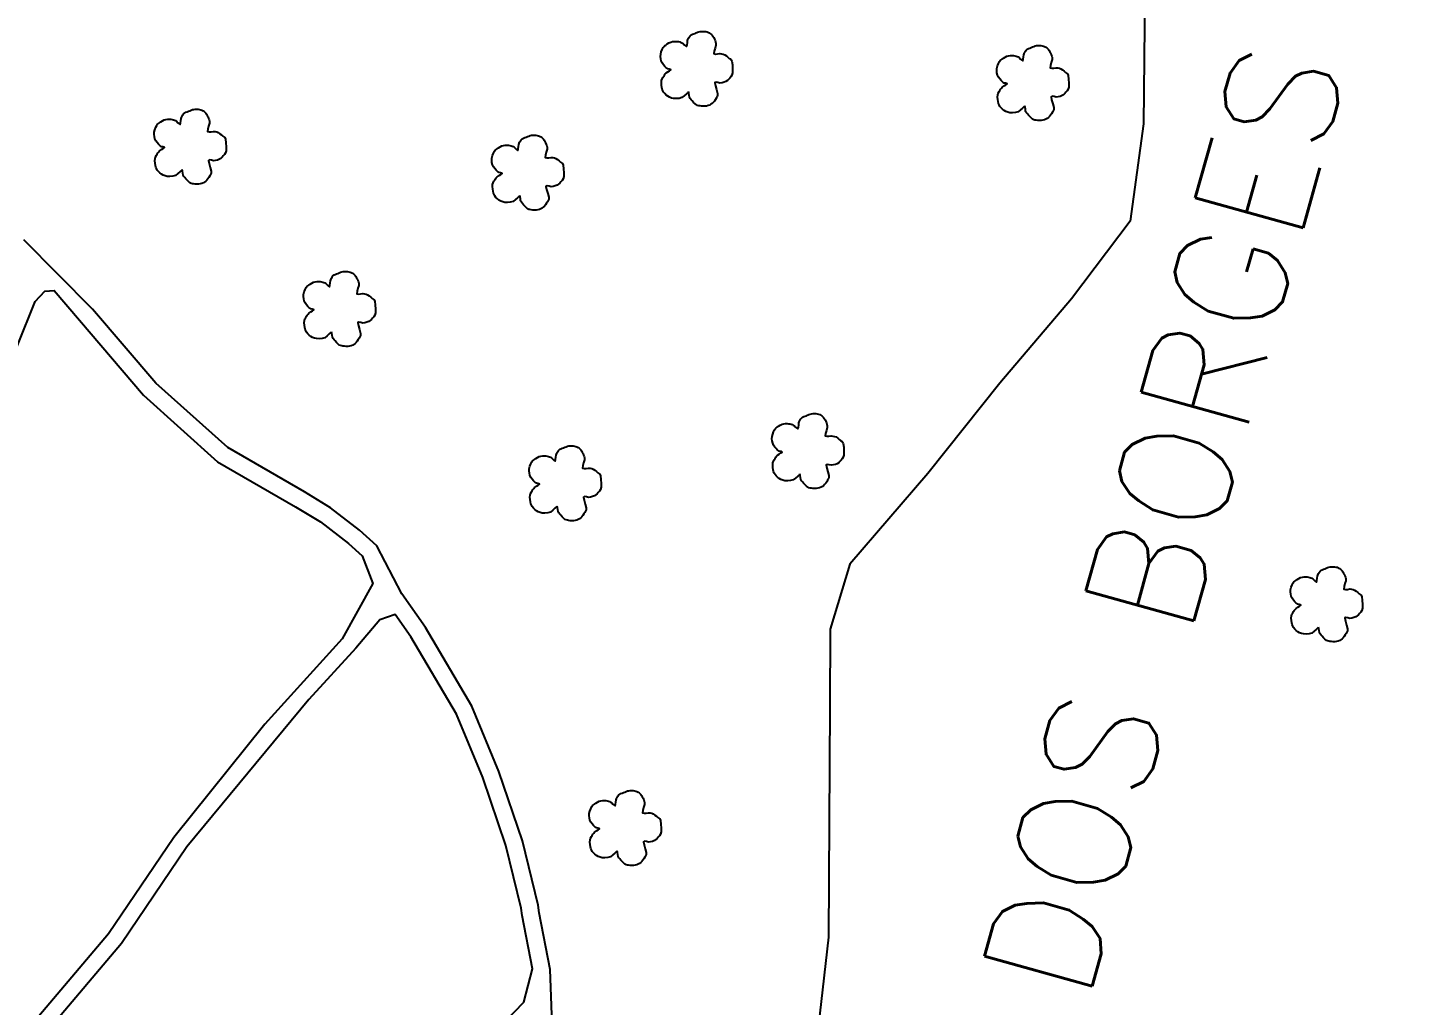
# Model space of a CAD drawing. Extents: x 730929 to 735129, y 7820181 to 7826121.
# Drawn here: x 732675.8 to 732998.2, y 7822301.4 to 7822528.3 of the extents above; entities that cross this region are included whole.
import ezdxf

# ---------------------------------------------------------------- set-up
doc = ezdxf.new("R2010")
doc.units = 0
doc.header["$MEASUREMENT"] = 0
doc.linetypes.add('CONTINUO', pattern=[0])
doc.linetypes.add('LIN0', pattern=[0])
for name, color, linetype in [('0114000475090', 5, 'Continuous'), ('0114000475091', 5, 'Continuous'), ('CURSOS_D_AGUA', 4, 'Continuous'), ('RESERVA', 3, 'Continuous'), ('SIMBOLO ARVORE', 118, 'Continuous')]:
    doc.layers.add(name, color=color, linetype=linetype)
doc.layers.add('TEXTO_DIVERSOS', color=7, linetype='Continuous', lineweight=5)
doc.styles.add('Simplex', font='simplex.shx')

msp = doc.modelspace()

# ---------------------------------------------------------------- linework, layer by layer
at = {"layer": '0114000475090', "linetype": 'CONTINUO', "flags": 128}
msp.add_lwpolyline([(732677.52, 7822464.76), (732679.75, 7822467.14), (732681.98, 7822467.29), (732687.82, 7822460.38), (732702.68, 7822443), (732719.9, 7822427.54), (732738, 7822417.08), (732743.81, 7822413.55), (732750.27, 7822408.54), (732753.47, 7822405.66), (732755.91, 7822399.27), (732748.82, 7822386.44), (732730.83, 7822366.61), (732709.72, 7822340.33), (732694.6, 7822317.97), (732678.35, 7822298.83), (732649, 7822275.21), (732612.76, 7822252.43), (732579.12, 7822235.43), (732550.52, 7822224.04), (732527.14, 7822209.25), (732520.19, 7822206.71), (732516.57, 7822209.9), (732510.06, 7822221.89), (732502.14, 7822238.1), (732492.76, 7822256.26), (732486.21, 7822268.19), (732484.54, 7822275.68), (732486.49, 7822277.61), (732494.7, 7822279.62), (732500.11, 7822280.51), (732530.63, 7822282.26), (732554.44, 7822289.04), (732577.85, 7822301.48), (732601.14, 7822315.63), (732622.08, 7822330.63), (732638.04, 7822348.11), (732650.03, 7822371.31), (732658.02, 7822396.47), (732663.43, 7822420.82), (732670.07, 7822444.53), (732673.42, 7822454.5)], close=True, dxfattribs=at)
at = {"layer": '0114000475091', "linetype": 'CONTINUO', "flags": 128}
msp.add_lwpolyline([(732532.15, 7822210.41), (732526.64, 7822203.43), (732527.69, 7822192.53), (732533.27, 7822180.8), (732541.69, 7822164.92), (732550.39, 7822148.46), (732560.27, 7822140.4), (732568.11, 7822143.19), (732592.19, 7822152.72), (732616.22, 7822164.29), (732640.5, 7822177.87), (732688.17, 7822208.12), (732709.27, 7822222.58), (732729.09, 7822239.33), (732764.42, 7822275.12), (732780.22, 7822290.91), (732791, 7822302.09), (732792.98, 7822309.79), (732790.57, 7822322.19), (732790.39, 7822323.93), (732786.8, 7822338.44), (732781.47, 7822354.22), (732775.32, 7822368.96), (732764.78, 7822386.9), (732761.14, 7822392.07), (732757.58, 7822390.82), (732751.95, 7822384.23), (732741.11, 7822372.35), (732712.75, 7822338.1), (732697.6, 7822315.69), (732680.99, 7822296.12), (732651.19, 7822272.14), (732614.61, 7822249.15), (732580.67, 7822232), (732552.23, 7822220.68)], close=True, dxfattribs=at)
at = {"layer": 'CURSOS_D_AGUA', "linetype": 'LIN0', "elevation": 716.76, "flags": 128}
msp.add_lwpolyline([(733196.75, 7822724.79), (733160.21, 7822684.4), (733145.1, 7822675.42), (733123.92, 7822655.91), (733101.24, 7822639.42), (733086.12, 7822627.43), (733064.97, 7822615.45), (733048.34, 7822604.97), (733036.56, 7822595.85), (733021.02, 7822592.46), (733005.47, 7822587.79), (732989.5, 7822585.27), (732970.94, 7822582.75), (732948.91, 7822574.23), (732935.51, 7822566.52), (732934.89, 7822505.95), (732931.78, 7822483.36), (732918.15, 7822465.33), (732901.49, 7822445.8), (732884.82, 7822424.77), (732866.65, 7822403.74), (732862.07, 7822388.69), (732862, 7822370.6), (732861.72, 7822317.13), (732858.6, 7822290.02), (732854, 7822270.44), (732849.41, 7822255.39), (732844.26, 7822230.51), (732842.48, 7822216.74), (732832.92, 7822198.68), (732811.44, 7822183.2), (732799.32, 7822166.67), (732791.71, 7822148.62), (732787.11, 7822127.54), (732773.48, 7822112.52), (732764.36, 7822094.47), (732741.68, 7822076.48), (732731.1, 7822070.49), (732705.43, 7822060.04), (732683.33, 7822056.71), (732669.5, 7822048.15), (732643.46, 7822016.58), (732619.29, 7822003.98), (732601.99, 7821994.14), (732585.97, 7821977.84), (732582.47, 7821965.79), (732577.66, 7821948.58), (732571.76, 7821929.23), (732561.02, 7821913.76), (732538.86, 7821898.34), (732525.46, 7821892.37), (732506.48, 7821885.58), (732489.18, 7821880.45), (732449.59, 7821864.51), (732414.99, 7821852.56), (732392.44, 7821834.91), (732374.61, 7821813.68), (732349.46, 7821793.44), (732331.37, 7821776.69), (732317.51, 7821765.94), (732304.26, 7821756.98), (732297.01, 7821745.6), (732281.24, 7821722.54), (732261.54, 7821712.99)], dxfattribs=at)
at = {"layer": 'RESERVA', "flags": 128}
msp.add_lwpolyline([(732797.7, 7822292.89), (732797.08, 7822309.67), (732794.53, 7822322.78), (732794.34, 7822324.62), (732790.65, 7822339.56), (732785.22, 7822355.64), (732778.91, 7822370.75), (732768.15, 7822389.07), (732762.67, 7822396.85), (732756.86, 7822407.98), (732752.84, 7822411.61), (732746.08, 7822416.85), (732740.03, 7822420.52), (732722.27, 7822430.8), (732705.55, 7822445.8), (732690.87, 7822462.97), (732674.87, 7822479.08)], dxfattribs=at)
at = {"layer": 'SIMBOLO ARVORE', "linetype": 'LIN0', "elevation": 716.76, "flags": 128}
for points in [[(732829.19, 7822513.33), (732828.74, 7822512.93), (732828.23, 7822512.48), (732827.68, 7822512.06), (732827.04, 7822511.89), (732826.4, 7822511.82), (732825.77, 7822511.84), (732825.27, 7822511.95), (732824.81, 7822512.13), (732824.41, 7822512.37), (732824.04, 7822512.66), (732823.71, 7822512.98), (732823.45, 7822513.32), (732823.26, 7822513.65), (732823.14, 7822514.01), (732823.05, 7822514.41), (732822.96, 7822514.94), (732822.92, 7822515.49), (732822.94, 7822516.01), (732823.07, 7822516.4), (732823.25, 7822516.73), (732823.46, 7822517.03), (732823.62, 7822517.29), (732823.79, 7822517.54), (732824.01, 7822517.78), (732824.43, 7822518.05), (732824.83, 7822518.31), (732825.11, 7822518.52), (732824.99, 7822518.61), (732824.73, 7822518.68), (732824.41, 7822518.75), (732824.19, 7822518.88), (732823.96, 7822519.06), (732823.72, 7822519.31), (732823.42, 7822519.68), (732823.14, 7822520.12), (732822.91, 7822520.59), (732822.78, 7822521.08), (732822.73, 7822521.59), (732822.76, 7822522.12), (732822.91, 7822522.69), (732823.11, 7822523.23), (732823.35, 7822523.7), (732823.53, 7822523.95), (732823.73, 7822524.12), (732823.96, 7822524.27), (732824.3, 7822524.52), (732824.68, 7822524.75), (732825.08, 7822524.95), (732825.49, 7822525.05), (732825.88, 7822525.1), (732826.26, 7822525.11), (732826.6, 7822525.1), (732826.91, 7822525.05), (732827.2, 7822524.98), (732827.46, 7822524.89), (732827.7, 7822524.78), (732827.95, 7822524.63), (732828.24, 7822524.31), (732828.52, 7822524.04), (732828.76, 7822523.9), (732828.88, 7822524.28), (732828.96, 7822524.78), (732829.01, 7822525.3), (732829.06, 7822525.52), (732829.12, 7822525.69), (732829.22, 7822525.85), (732829.38, 7822526.12), (732829.58, 7822526.38), (732829.83, 7822526.62), (732830.11, 7822526.76), (732830.42, 7822526.86), (732830.73, 7822526.96), (732831.02, 7822527.1), (732831.32, 7822527.23), (732831.62, 7822527.35), (732831.95, 7822527.41), (732832.28, 7822527.44), (732832.61, 7822527.44), (732832.94, 7822527.42), (732833.26, 7822527.38), (732833.56, 7822527.31), (732833.83, 7822527.2), (732834.09, 7822527.06), (732834.32, 7822526.9), (732834.53, 7822526.73), (732834.71, 7822526.53), (732834.89, 7822526.29), (732835.08, 7822525.99), (732835.24, 7822525.66), (732835.39, 7822525.31), (732835.5, 7822524.99), (732835.57, 7822524.63), (732835.58, 7822524.21), (732835.38, 7822523.52), (732835.2, 7822522.83), (732835.13, 7822522.26), (732835.48, 7822522.16), (732835.96, 7822522.2), (732836.49, 7822522.29), (732836.89, 7822522.24), (732837.26, 7822522.15), (732837.62, 7822522.01), (732838.01, 7822521.76), (732838.37, 7822521.47), (732838.69, 7822521.17), (732838.94, 7822521.03), (732839.13, 7822520.84), (732839.28, 7822520.5), (732839.4, 7822519.65), (732839.46, 7822518.72), (732839.44, 7822517.81), (732839.28, 7822517.3), (732839.05, 7822516.92), (732838.78, 7822516.61), (732838.53, 7822516.3), (732838.24, 7822516.03), (732837.91, 7822515.81), (732837.47, 7822515.64), (732837, 7822515.52), (732836.53, 7822515.45), (732836.03, 7822515.58), (732835.61, 7822515.65), (732835.33, 7822515.55), (732835.47, 7822514.81), (732835.72, 7822513.92), (732835.97, 7822513.05), (732835.95, 7822512.6), (732835.85, 7822512.26), (732835.68, 7822511.98), (732835.46, 7822511.62), (732835.22, 7822511.27), (732834.95, 7822510.96), (732834.71, 7822510.71), (732834.44, 7822510.5), (732834.15, 7822510.33), (732833.8, 7822510.19), (732833.41, 7822510.1), (732833.02, 7822510.05), (732832.63, 7822510.04), (732832.25, 7822510.07), (732831.9, 7822510.12), (732831.61, 7822510.15), (732831.33, 7822510.22), (732831.06, 7822510.35), (732830.73, 7822510.63), (732830.4, 7822510.96), (732830.09, 7822511.3), (732829.83, 7822511.57), (732829.61, 7822511.85), (732829.43, 7822512.16), (732829.38, 7822512.63), (732829.33, 7822513.08), (732829.23, 7822513.46), (732829.23, 7822513.46)], [(732907.24, 7822510.04), (732906.79, 7822509.64), (732906.29, 7822509.19), (732905.74, 7822508.77), (732905.1, 7822508.6), (732904.45, 7822508.53), (732903.83, 7822508.55), (732903.33, 7822508.66), (732902.87, 7822508.84), (732902.47, 7822509.08), (732902.1, 7822509.37), (732901.77, 7822509.69), (732901.51, 7822510.03), (732901.32, 7822510.36), (732901.19, 7822510.72), (732901.11, 7822511.12), (732901.02, 7822511.65), (732900.98, 7822512.2), (732901, 7822512.72), (732901.13, 7822513.11), (732901.31, 7822513.44), (732901.52, 7822513.74), (732901.67, 7822514), (732901.85, 7822514.25), (732902.07, 7822514.49), (732902.49, 7822514.76), (732902.89, 7822515.02), (732903.17, 7822515.23), (732903.05, 7822515.32), (732902.79, 7822515.39), (732902.47, 7822515.45), (732902.24, 7822515.59), (732902.02, 7822515.77), (732901.78, 7822516.02), (732901.48, 7822516.39), (732901.2, 7822516.83), (732900.97, 7822517.3), (732900.84, 7822517.79), (732900.79, 7822518.3), (732900.82, 7822518.83), (732900.97, 7822519.4), (732901.17, 7822519.94), (732901.41, 7822520.41), (732901.58, 7822520.66), (732901.78, 7822520.83), (732902.02, 7822520.98), (732902.36, 7822521.23), (732902.74, 7822521.46), (732903.14, 7822521.66), (732903.54, 7822521.76), (732903.94, 7822521.81), (732904.32, 7822521.82), (732904.66, 7822521.81), (732904.97, 7822521.76), (732905.26, 7822521.69), (732905.52, 7822521.6), (732905.76, 7822521.49), (732906.01, 7822521.34), (732906.3, 7822521.02), (732906.58, 7822520.75), (732906.82, 7822520.61), (732906.94, 7822520.99), (732907.02, 7822521.49), (732907.07, 7822522.01), (732907.12, 7822522.23), (732907.18, 7822522.4), (732907.27, 7822522.56), (732907.44, 7822522.83), (732907.64, 7822523.09), (732907.88, 7822523.33), (732908.17, 7822523.47), (732908.48, 7822523.57), (732908.79, 7822523.67), (732909.08, 7822523.81), (732909.38, 7822523.94), (732909.68, 7822524.06), (732910, 7822524.12), (732910.34, 7822524.15), (732910.67, 7822524.15), (732911, 7822524.13), (732911.31, 7822524.09), (732911.61, 7822524.02), (732911.89, 7822523.91), (732912.15, 7822523.77), (732912.38, 7822523.61), (732912.59, 7822523.44), (732912.77, 7822523.24), (732912.95, 7822523), (732913.13, 7822522.7), (732913.3, 7822522.37), (732913.45, 7822522.02), (732913.56, 7822521.7), (732913.63, 7822521.34), (732913.64, 7822520.92), (732913.44, 7822520.23), (732913.26, 7822519.54), (732913.19, 7822518.97), (732913.54, 7822518.87), (732914.02, 7822518.91), (732914.55, 7822519), (732914.95, 7822518.95), (732915.32, 7822518.86), (732915.68, 7822518.72), (732916.06, 7822518.47), (732916.42, 7822518.18), (732916.75, 7822517.88), (732916.99, 7822517.74), (732917.19, 7822517.55), (732917.34, 7822517.21), (732917.46, 7822516.36), (732917.52, 7822515.43), (732917.5, 7822514.52), (732917.34, 7822514.01), (732917.11, 7822513.63), (732916.84, 7822513.32), (732916.59, 7822513.01), (732916.3, 7822512.74), (732915.97, 7822512.52), (732915.53, 7822512.35), (732915.06, 7822512.23), (732914.59, 7822512.16), (732914.09, 7822512.29), (732913.66, 7822512.36), (732913.38, 7822512.26), (732913.53, 7822511.52), (732913.78, 7822510.63), (732914.03, 7822509.76), (732914.01, 7822509.31), (732913.9, 7822508.97), (732913.73, 7822508.69), (732913.52, 7822508.33), (732913.28, 7822507.98), (732913.01, 7822507.67), (732912.76, 7822507.42), (732912.5, 7822507.21), (732912.21, 7822507.04), (732911.86, 7822506.9), (732911.47, 7822506.81), (732911.08, 7822506.76), (732910.69, 7822506.75), (732910.31, 7822506.78), (732909.96, 7822506.83), (732909.66, 7822506.86), (732909.39, 7822506.93), (732909.11, 7822507.06), (732908.78, 7822507.34), (732908.46, 7822507.67), (732908.15, 7822508.01), (732907.89, 7822508.28), (732907.67, 7822508.56), (732907.49, 7822508.87), (732907.44, 7822509.34), (732907.38, 7822509.79), (732907.29, 7822510.17), (732907.29, 7822510.17)], [(732711.61, 7822495.25), (732711.16, 7822494.86), (732710.66, 7822494.41), (732710.11, 7822493.99), (732709.47, 7822493.81), (732708.82, 7822493.74), (732708.2, 7822493.77), (732707.69, 7822493.88), (732707.24, 7822494.06), (732706.84, 7822494.3), (732706.46, 7822494.58), (732706.14, 7822494.9), (732705.87, 7822495.25), (732705.69, 7822495.57), (732705.56, 7822495.93), (732705.47, 7822496.33), (732705.39, 7822496.87), (732705.35, 7822497.41), (732705.37, 7822497.94), (732705.5, 7822498.33), (732705.68, 7822498.66), (732705.89, 7822498.95), (732706.04, 7822499.22), (732706.22, 7822499.46), (732706.44, 7822499.7), (732706.86, 7822499.98), (732707.25, 7822500.23), (732707.54, 7822500.45), (732707.41, 7822500.54), (732707.16, 7822500.6), (732706.84, 7822500.67), (732706.61, 7822500.8), (732706.38, 7822500.99), (732706.15, 7822501.24), (732705.85, 7822501.61), (732705.57, 7822502.04), (732705.33, 7822502.52), (732705.21, 7822503.01), (732705.16, 7822503.52), (732705.19, 7822504.04), (732705.34, 7822504.61), (732705.54, 7822505.16), (732705.77, 7822505.62), (732705.95, 7822505.87), (732706.15, 7822506.05), (732706.39, 7822506.19), (732706.73, 7822506.44), (732707.11, 7822506.68), (732707.51, 7822506.88), (732707.91, 7822506.98), (732708.31, 7822507.03), (732708.69, 7822507.04), (732709.03, 7822507.02), (732709.34, 7822506.97), (732709.63, 7822506.9), (732709.89, 7822506.82), (732710.13, 7822506.71), (732710.37, 7822506.56), (732710.67, 7822506.23), (732710.95, 7822505.96), (732711.19, 7822505.83), (732711.31, 7822506.2), (732711.38, 7822506.7), (732711.43, 7822507.22), (732711.49, 7822507.45), (732711.55, 7822507.62), (732711.64, 7822507.78), (732711.81, 7822508.04), (732712.01, 7822508.31), (732712.25, 7822508.55), (732712.54, 7822508.68), (732712.84, 7822508.79), (732713.16, 7822508.88), (732713.45, 7822509.02), (732713.74, 7822509.16), (732714.04, 7822509.27), (732714.37, 7822509.33), (732714.71, 7822509.36), (732715.04, 7822509.37), (732715.37, 7822509.35), (732715.68, 7822509.3), (732715.98, 7822509.23), (732716.26, 7822509.12), (732716.51, 7822508.99), (732716.75, 7822508.83), (732716.95, 7822508.65), (732717.14, 7822508.45), (732717.32, 7822508.21), (732717.5, 7822507.91), (732717.67, 7822507.58), (732717.81, 7822507.23), (732717.93, 7822506.91), (732718, 7822506.56), (732718.01, 7822506.14), (732717.81, 7822505.44), (732717.63, 7822504.76), (732717.56, 7822504.19), (732717.91, 7822504.09), (732718.39, 7822504.12), (732718.92, 7822504.21), (732719.32, 7822504.17), (732719.69, 7822504.08), (732720.05, 7822503.94), (732720.43, 7822503.68), (732720.79, 7822503.39), (732721.11, 7822503.1), (732721.36, 7822502.96), (732721.56, 7822502.76), (732721.7, 7822502.42), (732721.82, 7822501.58), (732721.88, 7822500.64), (732721.86, 7822499.74), (732721.71, 7822499.23), (732721.48, 7822498.84), (732721.21, 7822498.54), (732720.95, 7822498.23), (732720.67, 7822497.96), (732720.33, 7822497.74), (732719.9, 7822497.57), (732719.43, 7822497.44), (732718.96, 7822497.37), (732718.45, 7822497.51), (732718.03, 7822497.58), (732717.75, 7822497.48), (732717.9, 7822496.73), (732718.15, 7822495.85), (732718.4, 7822494.97), (732718.38, 7822494.53), (732718.27, 7822494.19), (732718.1, 7822493.9), (732717.89, 7822493.54), (732717.64, 7822493.2), (732717.38, 7822492.89), (732717.13, 7822492.63), (732716.87, 7822492.42), (732716.58, 7822492.25), (732716.22, 7822492.12), (732715.84, 7822492.03), (732715.45, 7822491.97), (732715.06, 7822491.96), (732714.68, 7822491.99), (732714.32, 7822492.04), (732714.03, 7822492.07), (732713.76, 7822492.15), (732713.48, 7822492.28), (732713.15, 7822492.56), (732712.82, 7822492.88), (732712.52, 7822493.23), (732712.26, 7822493.5), (732712.03, 7822493.77), (732711.86, 7822494.08), (732711.8, 7822494.55), (732711.75, 7822495.01), (732711.66, 7822495.38), (732711.66, 7822495.38)], [(732789.99, 7822489.23), (732789.54, 7822488.83), (732789.04, 7822488.38), (732788.49, 7822487.96), (732787.85, 7822487.79), (732787.2, 7822487.72), (732786.58, 7822487.74), (732786.08, 7822487.85), (732785.62, 7822488.03), (732785.22, 7822488.27), (732784.85, 7822488.56), (732784.52, 7822488.88), (732784.26, 7822489.22), (732784.07, 7822489.55), (732783.94, 7822489.91), (732783.86, 7822490.31), (732783.77, 7822490.84), (732783.73, 7822491.39), (732783.75, 7822491.91), (732783.88, 7822492.3), (732784.06, 7822492.63), (732784.27, 7822492.93), (732784.42, 7822493.19), (732784.6, 7822493.44), (732784.82, 7822493.68), (732785.24, 7822493.95), (732785.64, 7822494.2), (732785.92, 7822494.42), (732785.8, 7822494.51), (732785.54, 7822494.57), (732785.22, 7822494.64), (732784.99, 7822494.78), (732784.77, 7822494.96), (732784.53, 7822495.21), (732784.23, 7822495.58), (732783.95, 7822496.02), (732783.72, 7822496.49), (732783.59, 7822496.98), (732783.54, 7822497.49), (732783.57, 7822498.01), (732783.72, 7822498.59), (732783.92, 7822499.13), (732784.16, 7822499.6), (732784.33, 7822499.85), (732784.53, 7822500.02), (732784.77, 7822500.17), (732785.11, 7822500.42), (732785.49, 7822500.65), (732785.89, 7822500.85), (732786.29, 7822500.95), (732786.69, 7822501), (732787.07, 7822501.01), (732787.41, 7822500.99), (732787.72, 7822500.95), (732788.01, 7822500.88), (732788.27, 7822500.79), (732788.51, 7822500.68), (732788.76, 7822500.53), (732789.05, 7822500.21), (732789.33, 7822499.93), (732789.57, 7822499.8), (732789.69, 7822500.18), (732789.77, 7822500.68), (732789.82, 7822501.2), (732789.87, 7822501.42), (732789.93, 7822501.59), (732790.02, 7822501.75), (732790.19, 7822502.02), (732790.39, 7822502.28), (732790.63, 7822502.52), (732790.92, 7822502.66), (732791.23, 7822502.76), (732791.54, 7822502.86), (732791.83, 7822503), (732792.13, 7822503.13), (732792.43, 7822503.25), (732792.75, 7822503.31), (732793.09, 7822503.34), (732793.42, 7822503.34), (732793.75, 7822503.32), (732794.06, 7822503.28), (732794.36, 7822503.21), (732794.64, 7822503.1), (732794.9, 7822502.96), (732795.13, 7822502.8), (732795.34, 7822502.63), (732795.52, 7822502.43), (732795.7, 7822502.19), (732795.88, 7822501.89), (732796.05, 7822501.56), (732796.2, 7822501.2), (732796.31, 7822500.89), (732796.38, 7822500.53), (732796.39, 7822500.11), (732796.19, 7822499.42), (732796.01, 7822498.73), (732795.94, 7822498.16), (732796.29, 7822498.06), (732796.77, 7822498.1), (732797.3, 7822498.18), (732797.7, 7822498.14), (732798.07, 7822498.05), (732798.43, 7822497.91), (732798.81, 7822497.66), (732799.17, 7822497.37), (732799.5, 7822497.07), (732799.74, 7822496.93), (732799.94, 7822496.74), (732800.09, 7822496.4), (732800.21, 7822495.55), (732800.27, 7822494.62), (732800.25, 7822493.71), (732800.09, 7822493.2), (732799.86, 7822492.81), (732799.59, 7822492.51), (732799.34, 7822492.2), (732799.05, 7822491.93), (732798.72, 7822491.71), (732798.28, 7822491.54), (732797.81, 7822491.42), (732797.34, 7822491.35), (732796.84, 7822491.48), (732796.41, 7822491.55), (732796.13, 7822491.45), (732796.28, 7822490.71), (732796.53, 7822489.82), (732796.78, 7822488.95), (732796.76, 7822488.5), (732796.65, 7822488.16), (732796.48, 7822487.88), (732796.27, 7822487.52), (732796.03, 7822487.17), (732795.76, 7822486.86), (732795.51, 7822486.61), (732795.25, 7822486.4), (732794.96, 7822486.23), (732794.61, 7822486.09), (732794.22, 7822486), (732793.83, 7822485.95), (732793.44, 7822485.94), (732793.06, 7822485.96), (732792.71, 7822486.01), (732792.41, 7822486.05), (732792.14, 7822486.12), (732791.86, 7822486.25), (732791.53, 7822486.53), (732791.21, 7822486.86), (732790.9, 7822487.2), (732790.64, 7822487.47), (732790.42, 7822487.75), (732790.24, 7822488.06), (732790.19, 7822488.53), (732790.13, 7822488.98), (732790.04, 7822489.35), (732790.04, 7822489.35)], [(732746.28, 7822457.59), (732745.83, 7822457.2), (732745.33, 7822456.75), (732744.78, 7822456.33), (732744.14, 7822456.16), (732743.49, 7822456.09), (732742.87, 7822456.11), (732742.36, 7822456.22), (732741.91, 7822456.4), (732741.51, 7822456.64), (732741.13, 7822456.92), (732740.81, 7822457.24), (732740.54, 7822457.59), (732740.36, 7822457.92), (732740.23, 7822458.27), (732740.14, 7822458.68), (732740.06, 7822459.21), (732740.02, 7822459.76), (732740.04, 7822460.28), (732740.17, 7822460.67), (732740.35, 7822461), (732740.56, 7822461.29), (732740.71, 7822461.56), (732740.89, 7822461.81), (732741.11, 7822462.04), (732741.53, 7822462.32), (732741.92, 7822462.57), (732742.2, 7822462.79), (732742.08, 7822462.88), (732741.83, 7822462.94), (732741.51, 7822463.01), (732741.28, 7822463.15), (732741.05, 7822463.33), (732740.82, 7822463.58), (732740.52, 7822463.95), (732740.24, 7822464.38), (732740, 7822464.86), (732739.88, 7822465.35), (732739.83, 7822465.86), (732739.86, 7822466.38), (732740.01, 7822466.96), (732740.21, 7822467.5), (732740.44, 7822467.97), (732740.62, 7822468.21), (732740.82, 7822468.39), (732741.06, 7822468.54), (732741.4, 7822468.78), (732741.78, 7822469.02), (732742.18, 7822469.22), (732742.58, 7822469.32), (732742.98, 7822469.37), (732743.36, 7822469.38), (732743.7, 7822469.36), (732744.01, 7822469.32), (732744.3, 7822469.24), (732744.56, 7822469.16), (732744.8, 7822469.05), (732745.04, 7822468.9), (732745.34, 7822468.58), (732745.62, 7822468.3), (732745.86, 7822468.17), (732745.98, 7822468.55), (732746.05, 7822469.05), (732746.1, 7822469.56), (732746.16, 7822469.79), (732746.22, 7822469.96), (732746.31, 7822470.12), (732746.48, 7822470.38), (732746.68, 7822470.65), (732746.92, 7822470.89), (732747.21, 7822471.03), (732747.51, 7822471.13), (732747.83, 7822471.22), (732748.12, 7822471.37), (732748.41, 7822471.5), (732748.71, 7822471.62), (732749.04, 7822471.68), (732749.38, 7822471.71), (732749.71, 7822471.71), (732750.04, 7822471.69), (732750.35, 7822471.65), (732750.65, 7822471.57), (732750.93, 7822471.47), (732751.18, 7822471.33), (732751.42, 7822471.17), (732751.62, 7822471), (732751.81, 7822470.79), (732751.99, 7822470.55), (732752.17, 7822470.26), (732752.34, 7822469.92), (732752.48, 7822469.57), (732752.6, 7822469.26), (732752.67, 7822468.9), (732752.68, 7822468.48), (732752.48, 7822467.79), (732752.3, 7822467.1), (732752.23, 7822466.53), (732752.58, 7822466.43), (732753.06, 7822466.47), (732753.59, 7822466.55), (732753.98, 7822466.51), (732754.36, 7822466.42), (732754.72, 7822466.28), (732755.1, 7822466.03), (732755.46, 7822465.74), (732755.78, 7822465.44), (732756.03, 7822465.3), (732756.23, 7822465.1), (732756.37, 7822464.76), (732756.49, 7822463.92), (732756.55, 7822462.98), (732756.53, 7822462.08), (732756.38, 7822461.57), (732756.15, 7822461.18), (732755.88, 7822460.88), (732755.62, 7822460.57), (732755.34, 7822460.3), (732755, 7822460.08), (732754.57, 7822459.91), (732754.1, 7822459.78), (732753.63, 7822459.71), (732753.12, 7822459.85), (732752.7, 7822459.92), (732752.42, 7822459.82), (732752.57, 7822459.07), (732752.82, 7822458.19), (732753.07, 7822457.31), (732753.05, 7822456.87), (732752.94, 7822456.53), (732752.77, 7822456.25), (732752.56, 7822455.89), (732752.31, 7822455.54), (732752.05, 7822455.23), (732751.8, 7822454.97), (732751.54, 7822454.76), (732751.25, 7822454.59), (732750.89, 7822454.46), (732750.51, 7822454.37), (732750.12, 7822454.31), (732749.73, 7822454.31), (732749.35, 7822454.33), (732748.99, 7822454.38), (732748.7, 7822454.42), (732748.43, 7822454.49), (732748.15, 7822454.62), (732747.82, 7822454.9), (732747.49, 7822455.22), (732747.19, 7822455.57), (732746.92, 7822455.84), (732746.7, 7822456.12), (732746.53, 7822456.42), (732746.47, 7822456.89), (732746.42, 7822457.35), (732746.33, 7822457.72), (732746.33, 7822457.72)], [(732855.04, 7822424.59), (732854.59, 7822424.2), (732854.08, 7822423.75), (732853.53, 7822423.33), (732852.89, 7822423.15), (732852.25, 7822423.08), (732851.62, 7822423.11), (732851.12, 7822423.22), (732850.66, 7822423.4), (732850.26, 7822423.64), (732849.89, 7822423.92), (732849.56, 7822424.24), (732849.3, 7822424.58), (732849.11, 7822424.91), (732848.99, 7822425.27), (732848.9, 7822425.67), (732848.81, 7822426.2), (732848.77, 7822426.75), (732848.79, 7822427.28), (732848.92, 7822427.66), (732849.1, 7822428), (732849.31, 7822428.29), (732849.47, 7822428.56), (732849.64, 7822428.8), (732849.86, 7822429.04), (732850.28, 7822429.31), (732850.68, 7822429.57), (732850.96, 7822429.79), (732850.84, 7822429.87), (732850.58, 7822429.94), (732850.26, 7822430.01), (732850.04, 7822430.14), (732849.81, 7822430.33), (732849.57, 7822430.58), (732849.27, 7822430.95), (732848.99, 7822431.38), (732848.76, 7822431.86), (732848.63, 7822432.35), (732848.58, 7822432.86), (732848.61, 7822433.38), (732848.76, 7822433.95), (732848.96, 7822434.5), (732849.2, 7822434.96), (732849.38, 7822435.21), (732849.58, 7822435.39), (732849.81, 7822435.53), (732850.15, 7822435.78), (732850.53, 7822436.02), (732850.93, 7822436.22), (732851.33, 7822436.32), (732851.73, 7822436.37), (732852.11, 7822436.38), (732852.45, 7822436.36), (732852.76, 7822436.31), (732853.05, 7822436.24), (732853.31, 7822436.16), (732853.55, 7822436.05), (732853.8, 7822435.9), (732854.09, 7822435.57), (732854.37, 7822435.3), (732854.61, 7822435.17), (732854.73, 7822435.54), (732854.81, 7822436.04), (732854.86, 7822436.56), (732854.91, 7822436.79), (732854.97, 7822436.96), (732855.07, 7822437.12), (732855.23, 7822437.38), (732855.43, 7822437.65), (732855.68, 7822437.89), (732855.96, 7822438.02), (732856.27, 7822438.13), (732856.58, 7822438.22), (732856.87, 7822438.36), (732857.17, 7822438.5), (732857.47, 7822438.61), (732857.8, 7822438.67), (732858.13, 7822438.7), (732858.46, 7822438.7), (732858.79, 7822438.69), (732859.11, 7822438.64), (732859.41, 7822438.57), (732859.68, 7822438.46), (732859.94, 7822438.33), (732860.17, 7822438.17), (732860.38, 7822437.99), (732860.56, 7822437.79), (732860.74, 7822437.55), (732860.93, 7822437.25), (732861.09, 7822436.92), (732861.24, 7822436.57), (732861.35, 7822436.25), (732861.42, 7822435.9), (732861.43, 7822435.48), (732861.23, 7822434.78), (732861.05, 7822434.1), (732860.98, 7822433.53), (732861.33, 7822433.43), (732861.81, 7822433.46), (732862.34, 7822433.55), (732862.74, 7822433.5), (732863.11, 7822433.42), (732863.47, 7822433.28), (732863.86, 7822433.02), (732864.22, 7822432.73), (732864.54, 7822432.43), (732864.79, 7822432.3), (732864.98, 7822432.1), (732865.13, 7822431.76), (732865.25, 7822430.92), (732865.31, 7822429.98), (732865.29, 7822429.08), (732865.13, 7822428.57), (732864.9, 7822428.18), (732864.63, 7822427.88), (732864.38, 7822427.56), (732864.09, 7822427.3), (732863.76, 7822427.08), (732863.32, 7822426.9), (732862.85, 7822426.78), (732862.38, 7822426.71), (732861.88, 7822426.84), (732861.46, 7822426.92), (732861.18, 7822426.82), (732861.32, 7822426.07), (732861.57, 7822425.19), (732861.82, 7822424.31), (732861.8, 7822423.86), (732861.7, 7822423.53), (732861.52, 7822423.24), (732861.31, 7822422.88), (732861.07, 7822422.54), (732860.8, 7822422.22), (732860.56, 7822421.97), (732860.29, 7822421.76), (732860, 7822421.59), (732859.65, 7822421.46), (732859.26, 7822421.36), (732858.87, 7822421.31), (732858.48, 7822421.3), (732858.1, 7822421.33), (732857.75, 7822421.38), (732857.46, 7822421.41), (732857.18, 7822421.49), (732856.9, 7822421.62), (732856.58, 7822421.89), (732856.25, 7822422.22), (732855.94, 7822422.57), (732855.68, 7822422.84), (732855.46, 7822423.11), (732855.28, 7822423.42), (732855.23, 7822423.89), (732855.18, 7822424.34), (732855.08, 7822424.72), (732855.08, 7822424.72)], [(732798.67, 7822417.11), (732798.22, 7822416.72), (732797.72, 7822416.27), (732797.17, 7822415.85), (732796.53, 7822415.68), (732795.88, 7822415.61), (732795.26, 7822415.63), (732794.75, 7822415.74), (732794.3, 7822415.92), (732793.9, 7822416.16), (732793.53, 7822416.44), (732793.2, 7822416.76), (732792.93, 7822417.11), (732792.75, 7822417.44), (732792.62, 7822417.79), (732792.54, 7822418.2), (732792.45, 7822418.73), (732792.41, 7822419.28), (732792.43, 7822419.8), (732792.56, 7822420.19), (732792.74, 7822420.52), (732792.95, 7822420.81), (732793.1, 7822421.08), (732793.28, 7822421.33), (732793.5, 7822421.56), (732793.92, 7822421.84), (732794.31, 7822422.09), (732794.6, 7822422.31), (732794.47, 7822422.4), (732794.22, 7822422.46), (732793.9, 7822422.53), (732793.67, 7822422.67), (732793.44, 7822422.85), (732793.21, 7822423.1), (732792.91, 7822423.47), (732792.63, 7822423.9), (732792.4, 7822424.38), (732792.27, 7822424.87), (732792.22, 7822425.38), (732792.25, 7822425.9), (732792.4, 7822426.48), (732792.6, 7822427.02), (732792.83, 7822427.49), (732793.01, 7822427.73), (732793.21, 7822427.91), (732793.45, 7822428.06), (732793.79, 7822428.3), (732794.17, 7822428.54), (732794.57, 7822428.74), (732794.97, 7822428.84), (732795.37, 7822428.89), (732795.75, 7822428.9), (732796.09, 7822428.88), (732796.4, 7822428.84), (732796.69, 7822428.76), (732796.95, 7822428.68), (732797.19, 7822428.57), (732797.43, 7822428.42), (732797.73, 7822428.1), (732798.01, 7822427.82), (732798.25, 7822427.69), (732798.37, 7822428.07), (732798.44, 7822428.57), (732798.49, 7822429.08), (732798.55, 7822429.31), (732798.61, 7822429.48), (732798.7, 7822429.64), (732798.87, 7822429.9), (732799.07, 7822430.17), (732799.31, 7822430.41), (732799.6, 7822430.55), (732799.9, 7822430.65), (732800.22, 7822430.74), (732800.51, 7822430.89), (732800.8, 7822431.02), (732801.1, 7822431.14), (732801.43, 7822431.2), (732801.77, 7822431.23), (732802.1, 7822431.23), (732802.43, 7822431.21), (732802.74, 7822431.17), (732803.04, 7822431.09), (732803.32, 7822430.99), (732803.57, 7822430.85), (732803.81, 7822430.69), (732804.01, 7822430.52), (732804.2, 7822430.31), (732804.38, 7822430.08), (732804.56, 7822429.78), (732804.73, 7822429.45), (732804.87, 7822429.09), (732804.99, 7822428.78), (732805.06, 7822428.42), (732805.07, 7822428), (732804.87, 7822427.31), (732804.69, 7822426.62), (732804.62, 7822426.05), (732804.97, 7822425.95), (732805.45, 7822425.99), (732805.98, 7822426.07), (732806.38, 7822426.03), (732806.75, 7822425.94), (732807.11, 7822425.8), (732807.49, 7822425.55), (732807.85, 7822425.26), (732808.17, 7822424.96), (732808.42, 7822424.82), (732808.62, 7822424.62), (732808.77, 7822424.28), (732808.89, 7822423.44), (732808.94, 7822422.5), (732808.93, 7822421.6), (732808.77, 7822421.09), (732808.54, 7822420.7), (732808.27, 7822420.4), (732808.01, 7822420.09), (732807.73, 7822419.82), (732807.39, 7822419.6), (732806.96, 7822419.43), (732806.49, 7822419.31), (732806.02, 7822419.23), (732805.51, 7822419.37), (732805.09, 7822419.44), (732804.81, 7822419.34), (732804.96, 7822418.59), (732805.21, 7822417.71), (732805.46, 7822416.83), (732805.44, 7822416.39), (732805.33, 7822416.05), (732805.16, 7822415.77), (732804.95, 7822415.41), (732804.7, 7822415.06), (732804.44, 7822414.75), (732804.19, 7822414.49), (732803.93, 7822414.28), (732803.64, 7822414.11), (732803.28, 7822413.98), (732802.9, 7822413.89), (732802.51, 7822413.83), (732802.12, 7822413.83), (732801.74, 7822413.85), (732801.38, 7822413.9), (732801.09, 7822413.94), (732800.82, 7822414.01), (732800.54, 7822414.14), (732800.21, 7822414.42), (732799.89, 7822414.74), (732799.58, 7822415.09), (732799.32, 7822415.36), (732799.1, 7822415.64), (732798.92, 7822415.95), (732798.86, 7822416.41), (732798.81, 7822416.87), (732798.72, 7822417.24), (732798.72, 7822417.24)], [(732975.43, 7822389.03), (732974.98, 7822388.64), (732974.48, 7822388.19), (732973.93, 7822387.77), (732973.29, 7822387.6), (732972.64, 7822387.53), (732972.02, 7822387.55), (732971.51, 7822387.66), (732971.06, 7822387.84), (732970.66, 7822388.08), (732970.28, 7822388.37), (732969.96, 7822388.68), (732969.69, 7822389.03), (732969.51, 7822389.36), (732969.38, 7822389.72), (732969.29, 7822390.12), (732969.21, 7822390.65), (732969.17, 7822391.2), (732969.19, 7822391.72), (732969.32, 7822392.11), (732969.5, 7822392.44), (732969.71, 7822392.74), (732969.86, 7822393), (732970.04, 7822393.25), (732970.26, 7822393.48), (732970.68, 7822393.76), (732971.07, 7822394.01), (732971.36, 7822394.23), (732971.23, 7822394.32), (732970.98, 7822394.38), (732970.66, 7822394.45), (732970.43, 7822394.59), (732970.2, 7822394.77), (732969.97, 7822395.02), (732969.67, 7822395.39), (732969.39, 7822395.83), (732969.15, 7822396.3), (732969.03, 7822396.79), (732968.98, 7822397.3), (732969.01, 7822397.82), (732969.16, 7822398.4), (732969.36, 7822398.94), (732969.59, 7822399.41), (732969.77, 7822399.66), (732969.97, 7822399.83), (732970.21, 7822399.98), (732970.55, 7822400.22), (732970.93, 7822400.46), (732971.33, 7822400.66), (732971.73, 7822400.76), (732972.13, 7822400.81), (732972.51, 7822400.82), (732972.85, 7822400.8), (732973.16, 7822400.76), (732973.45, 7822400.69), (732973.71, 7822400.6), (732973.95, 7822400.49), (732974.19, 7822400.34), (732974.49, 7822400.02), (732974.77, 7822399.74), (732975.01, 7822399.61), (732975.13, 7822399.99), (732975.2, 7822400.49), (732975.25, 7822401), (732975.31, 7822401.23), (732975.37, 7822401.4), (732975.46, 7822401.56), (732975.63, 7822401.83), (732975.83, 7822402.09), (732976.07, 7822402.33), (732976.36, 7822402.47), (732976.66, 7822402.57), (732976.98, 7822402.67), (732977.27, 7822402.81), (732977.56, 7822402.94), (732977.86, 7822403.06), (732978.19, 7822403.12), (732978.53, 7822403.15), (732978.86, 7822403.15), (732979.19, 7822403.13), (732979.5, 7822403.09), (732979.8, 7822403.02), (732980.08, 7822402.91), (732980.33, 7822402.77), (732980.57, 7822402.61), (732980.77, 7822402.44), (732980.96, 7822402.23), (732981.14, 7822402), (732981.32, 7822401.7), (732981.49, 7822401.37), (732981.63, 7822401.01), (732981.75, 7822400.7), (732981.82, 7822400.34), (732981.83, 7822399.92), (732981.63, 7822399.23), (732981.45, 7822398.54), (732981.38, 7822397.97), (732981.73, 7822397.87), (732982.21, 7822397.91), (732982.74, 7822397.99), (732983.14, 7822397.95), (732983.51, 7822397.86), (732983.87, 7822397.72), (732984.25, 7822397.47), (732984.61, 7822397.18), (732984.93, 7822396.88), (732985.18, 7822396.74), (732985.38, 7822396.55), (732985.52, 7822396.2), (732985.65, 7822395.36), (732985.7, 7822394.42), (732985.68, 7822393.52), (732985.53, 7822393.01), (732985.3, 7822392.62), (732985.03, 7822392.32), (732984.77, 7822392.01), (732984.49, 7822391.74), (732984.15, 7822391.52), (732983.72, 7822391.35), (732983.25, 7822391.23), (732982.78, 7822391.15), (732982.27, 7822391.29), (732981.85, 7822391.36), (732981.57, 7822391.26), (732981.72, 7822390.52), (732981.97, 7822389.63), (732982.22, 7822388.76), (732982.2, 7822388.31), (732982.09, 7822387.97), (732981.92, 7822387.69), (732981.71, 7822387.33), (732981.46, 7822386.98), (732981.2, 7822386.67), (732980.95, 7822386.42), (732980.69, 7822386.21), (732980.4, 7822386.03), (732980.04, 7822385.9), (732979.66, 7822385.81), (732979.27, 7822385.76), (732978.88, 7822385.75), (732978.5, 7822385.77), (732978.14, 7822385.82), (732977.85, 7822385.86), (732977.58, 7822385.93), (732977.3, 7822386.06), (732976.97, 7822386.34), (732976.64, 7822386.67), (732976.34, 7822387.01), (732976.08, 7822387.28), (732975.85, 7822387.56), (732975.68, 7822387.87), (732975.62, 7822388.34), (732975.57, 7822388.79), (732975.48, 7822389.16), (732975.48, 7822389.16)], [(732812.6, 7822337.09), (732812.15, 7822336.69), (732811.65, 7822336.25), (732811.1, 7822335.83), (732810.46, 7822335.65), (732809.82, 7822335.58), (732809.19, 7822335.61), (732808.69, 7822335.72), (732808.23, 7822335.9), (732807.83, 7822336.14), (732807.46, 7822336.42), (732807.13, 7822336.74), (732806.87, 7822337.08), (732806.68, 7822337.41), (732806.55, 7822337.77), (732806.47, 7822338.17), (732806.38, 7822338.7), (732806.34, 7822339.25), (732806.36, 7822339.78), (732806.49, 7822340.16), (732806.67, 7822340.5), (732806.88, 7822340.79), (732807.03, 7822341.06), (732807.21, 7822341.3), (732807.43, 7822341.54), (732807.85, 7822341.81), (732808.25, 7822342.07), (732808.53, 7822342.28), (732808.41, 7822342.37), (732808.15, 7822342.44), (732807.83, 7822342.51), (732807.6, 7822342.64), (732807.38, 7822342.83), (732807.14, 7822343.08), (732806.84, 7822343.45), (732806.56, 7822343.88), (732806.33, 7822344.36), (732806.2, 7822344.84), (732806.15, 7822345.35), (732806.18, 7822345.88), (732806.33, 7822346.45), (732806.53, 7822346.99), (732806.77, 7822347.46), (732806.95, 7822347.71), (732807.14, 7822347.88), (732807.38, 7822348.03), (732807.72, 7822348.28), (732808.1, 7822348.51), (732808.5, 7822348.72), (732808.9, 7822348.82), (732809.3, 7822348.87), (732809.68, 7822348.87), (732810.02, 7822348.86), (732810.33, 7822348.81), (732810.62, 7822348.74), (732810.88, 7822348.66), (732811.12, 7822348.54), (732811.37, 7822348.4), (732811.66, 7822348.07), (732811.94, 7822347.8), (732812.18, 7822347.67), (732812.3, 7822348.04), (732812.38, 7822348.54), (732812.43, 7822349.06), (732812.48, 7822349.28), (732812.54, 7822349.46), (732812.64, 7822349.61), (732812.8, 7822349.88), (732813, 7822350.15), (732813.24, 7822350.39), (732813.53, 7822350.52), (732813.84, 7822350.63), (732814.15, 7822350.72), (732814.44, 7822350.86), (732814.74, 7822351), (732815.04, 7822351.11), (732815.37, 7822351.17), (732815.7, 7822351.2), (732816.03, 7822351.2), (732816.36, 7822351.19), (732816.67, 7822351.14), (732816.97, 7822351.07), (732817.25, 7822350.96), (732817.51, 7822350.83), (732817.74, 7822350.66), (732817.95, 7822350.49), (732818.13, 7822350.29), (732818.31, 7822350.05), (732818.49, 7822349.75), (732818.66, 7822349.42), (732818.81, 7822349.07), (732818.92, 7822348.75), (732818.99, 7822348.4), (732819, 7822347.97), (732818.8, 7822347.28), (732818.62, 7822346.6), (732818.55, 7822346.03), (732818.9, 7822345.93), (732819.38, 7822345.96), (732819.91, 7822346.05), (732820.31, 7822346), (732820.68, 7822345.92), (732821.04, 7822345.78), (732821.43, 7822345.52), (732821.78, 7822345.23), (732822.11, 7822344.93), (732822.35, 7822344.8), (732822.55, 7822344.6), (732822.7, 7822344.26), (732822.82, 7822343.42), (732822.88, 7822342.48), (732822.86, 7822341.58), (732822.7, 7822341.06), (732822.47, 7822340.68), (732822.2, 7822340.38), (732821.95, 7822340.06), (732821.66, 7822339.8), (732821.33, 7822339.58), (732820.89, 7822339.4), (732820.42, 7822339.28), (732819.95, 7822339.21), (732819.45, 7822339.34), (732819.02, 7822339.42), (732818.75, 7822339.31), (732818.89, 7822338.57), (732819.14, 7822337.68), (732819.39, 7822336.81), (732819.37, 7822336.36), (732819.27, 7822336.02), (732819.09, 7822335.74), (732818.88, 7822335.38), (732818.64, 7822335.04), (732818.37, 7822334.72), (732818.13, 7822334.47), (732817.86, 7822334.26), (732817.57, 7822334.09), (732817.22, 7822333.96), (732816.83, 7822333.86), (732816.44, 7822333.81), (732816.05, 7822333.8), (732815.67, 7822333.83), (732815.32, 7822333.88), (732815.02, 7822333.91), (732814.75, 7822333.98), (732814.47, 7822334.12), (732814.14, 7822334.39), (732813.82, 7822334.72), (732813.51, 7822335.06), (732813.25, 7822335.33), (732813.03, 7822335.61), (732812.85, 7822335.92), (732812.8, 7822336.39), (732812.74, 7822336.84), (732812.65, 7822337.22), (732812.65, 7822337.22)]]:
    msp.add_lwpolyline(points, dxfattribs=at)

# ---------------------------------------------------------------- texts
at = {"layer": 'TEXTO_DIVERSOS', "linetype": 'Continuous', "style": 'Simplex'}
msp.add_text('DOS BORGES', height=26, rotation=74.4594, dxfattribs=at).set_placement((732921.77, 7822301.46, 1433.52))

doc.saveas('drawing.dxf')
